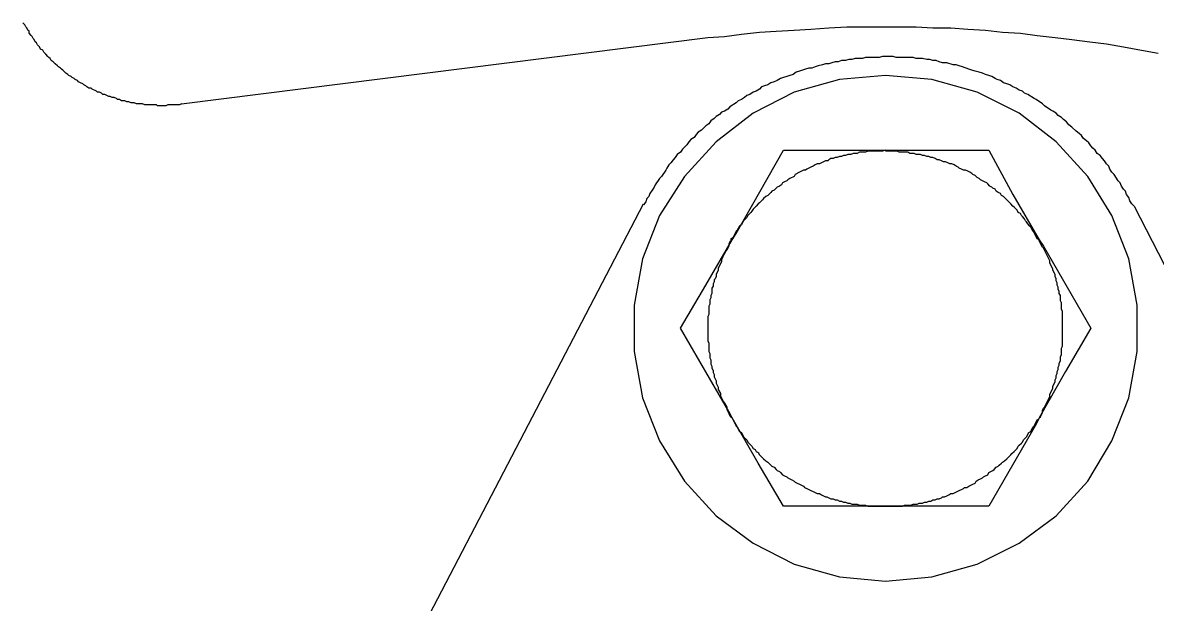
# Model space of a CAD drawing. Header units: inches. Extents: x 0 to 11, y 0.3 to 17.
# Drawn here: x 2.953 to 3.851, y 15.099 to 15.559 of the extents above; entities that cross this region are included whole.
import ezdxf

# ---------------------------------------------------------------- set-up
doc = ezdxf.new("R2010")
doc.units = ezdxf.units.IN
doc.header["$MEASUREMENT"] = 0
doc.layers.add('Layer 1', color=7, linetype='Continuous')

msp = doc.modelspace()

# ---------------------------------------------------------------- linework, layer by layer
at = {"layer": 'Layer 1', "color": 7, "lineweight": 25, "true_color": 0xffffff}
for points in [[(3.07834, 15.495), (3.07667, 15.49417), (3.0675, 15.49417), (3.06584, 15.49333), (3.05916, 15.49333), (3.05834, 15.49417), (3.04917, 15.49417), (3.0475, 15.495), (3.0425, 15.495), (3.04083, 15.49584), (3.03833, 15.49584), (3.03667, 15.49666), (3.035, 15.49666), (3.03333, 15.4975), (3.03084, 15.4975), (3.02917, 15.49833), (3.0275, 15.49833), (3.02667, 15.49917), (3.025, 15.5), (3.02334, 15.5), (3.02167, 15.50083), (3.02083, 15.50083), (3.01917, 15.50167), (3.0175, 15.5025), (3.01584, 15.5025), (3.015, 15.50334), (3.01333, 15.50416), (3.01166, 15.50416), (3.01083, 15.505), (3.0075, 15.50667), (3.00667, 15.5075), (3.005, 15.5075), (3.00334, 15.50833), (3.0025, 15.50917), (3.00083, 15.51), (3, 15.51084), (2.99833, 15.51166), (2.99666, 15.5125), (2.99584, 15.51333), (2.99417, 15.51417), (2.99333, 15.515), (2.99167, 15.51584), (2.99083, 15.51667), (2.98917, 15.5175), (2.98834, 15.51833), (2.98667, 15.51917), (2.98583, 15.52), (2.98416, 15.52167), (2.98333, 15.5225), (2.9825, 15.52334), (2.98083, 15.52417), (2.98, 15.525), (2.97833, 15.52667), (2.9775, 15.5275), (2.97666, 15.52833), (2.975, 15.52917), (2.97417, 15.53083), (2.97333, 15.53167), (2.9725, 15.5325), (2.97083, 15.53417), (2.97, 15.535), (2.96916, 15.53583), (2.96834, 15.5375), (2.96667, 15.53833), (2.96583, 15.54), (2.96417, 15.54167), (2.96333, 15.54333), (2.9625, 15.54417), (2.96167, 15.54583), (2.96084, 15.54666), (2.96, 15.54833), (2.95917, 15.54917), (2.9575, 15.55084), (2.9575, 15.5525), (2.95667, 15.55333), (2.95583, 15.555), (2.955, 15.55583), (2.95417, 15.5575), (2.95334, 15.55834), (2.9525, 15.55916)], [(3.07834, 15.495), (3.495, 15.5475), (3.50833, 15.54833), (3.52167, 15.55), (3.53583, 15.55166), (3.54917, 15.5525), (3.56333, 15.55333), (3.57667, 15.55417), (3.59083, 15.555), (3.605, 15.55583), (3.66, 15.55583), (3.67333, 15.555), (3.6875, 15.555), (3.70083, 15.55417), (3.715, 15.55333), (3.72833, 15.55166), (3.7425, 15.55084), (3.75583, 15.54917), (3.77, 15.5475), (3.78333, 15.54583), (3.7975, 15.54417), (3.81083, 15.5425), (3.82416, 15.54), (3.83833, 15.5375), (3.85166, 15.535)], [(3.8325, 15.41416), (3.83083, 15.41583), (3.82917, 15.41833), (3.82834, 15.42083), (3.82667, 15.42333), (3.82583, 15.42584), (3.82416, 15.4275), (3.8225, 15.43), (3.82167, 15.4325), (3.82, 15.43416), (3.81666, 15.43917), (3.815, 15.44084), (3.81333, 15.44333), (3.8125, 15.44583), (3.81083, 15.4475), (3.80916, 15.45), (3.8075, 15.45167), (3.80583, 15.45417), (3.80333, 15.45583), (3.80167, 15.45833), (3.8, 15.46), (3.79833, 15.46167), (3.79666, 15.46417), (3.795, 15.46583), (3.7925, 15.4675), (3.79083, 15.47), (3.78916, 15.47167), (3.78667, 15.47333), (3.78333, 15.47666), (3.78084, 15.47833), (3.77917, 15.48083), (3.77667, 15.4825), (3.775, 15.48416), (3.7725, 15.48583), (3.77083, 15.4875), (3.76833, 15.48916), (3.76667, 15.49), (3.76166, 15.49333), (3.76, 15.495), (3.755, 15.49833), (3.75334, 15.49917), (3.74833, 15.5025), (3.74584, 15.50334), (3.74417, 15.505), (3.74167, 15.50583), (3.73917, 15.5075), (3.73667, 15.50833), (3.73416, 15.51), (3.73167, 15.51084), (3.72917, 15.51166), (3.72666, 15.51333), (3.72417, 15.51417), (3.7225, 15.515), (3.72, 15.51667), (3.7175, 15.5175), (3.715, 15.51833), (3.7125, 15.51917), (3.71, 15.52), (3.70667, 15.52083), (3.70417, 15.52167), (3.70167, 15.5225), (3.69667, 15.52417), (3.69417, 15.525), (3.69166, 15.52583), (3.68917, 15.52583), (3.68416, 15.5275), (3.68083, 15.5275), (3.67833, 15.52833), (3.67584, 15.52917), (3.67333, 15.52917), (3.67083, 15.53), (3.66833, 15.53), (3.665, 15.53083), (3.66, 15.53083), (3.6575, 15.53167), (3.64417, 15.53167), (3.64167, 15.5325), (3.63333, 15.5325), (3.63083, 15.53167), (3.62, 15.53167), (3.6175, 15.53083), (3.61167, 15.53083), (3.60916, 15.53), (3.60667, 15.53), (3.60417, 15.52917), (3.60083, 15.52917), (3.59833, 15.52833), (3.59583, 15.52833), (3.59334, 15.5275), (3.59083, 15.52667), (3.58833, 15.52667), (3.58584, 15.52583), (3.5825, 15.525), (3.58, 15.52417), (3.5775, 15.52334), (3.575, 15.52334), (3.5725, 15.5225), (3.57, 15.52167), (3.5675, 15.52083), (3.565, 15.52), (3.5625, 15.51833), (3.56, 15.5175), (3.5575, 15.51667), (3.555, 15.51584), (3.5525, 15.515), (3.55, 15.51333), (3.5475, 15.5125), (3.545, 15.51166), (3.5425, 15.51), (3.54, 15.50917), (3.5375, 15.50833), (3.53583, 15.50667), (3.53333, 15.505), (3.53084, 15.50416), (3.52833, 15.5025), (3.52583, 15.50167), (3.52417, 15.5), (3.52167, 15.49833), (3.51917, 15.4975), (3.5175, 15.49584), (3.5125, 15.4925), (3.51083, 15.49083), (3.50833, 15.48916), (3.50583, 15.48834), (3.50416, 15.48667), (3.50167, 15.485), (3.5, 15.48333), (3.4975, 15.48167), (3.49584, 15.47917), (3.49333, 15.4775), (3.49, 15.47417), (3.4875, 15.4725), (3.48583, 15.47083), (3.48416, 15.46833), (3.48167, 15.46667), (3.48, 15.465), (3.47833, 15.4625), (3.475, 15.45917), (3.47333, 15.45667), (3.47083, 15.455), (3.46916, 15.4525), (3.4675, 15.45083), (3.46583, 15.44834), (3.46417, 15.44667), (3.4625, 15.44417), (3.46167, 15.4425), (3.45833, 15.4375), (3.45667, 15.43583), (3.45334, 15.43083), (3.4525, 15.42917), (3.45083, 15.42666), (3.44916, 15.42417), (3.44833, 15.42166), (3.44667, 15.42), (3.44583, 15.4175), (3.44417, 15.415)], [(3.63583, 15.5175), (3.59917, 15.51417), (3.56333, 15.50416), (3.53084, 15.4875), (3.50167, 15.465), (3.47666, 15.4375), (3.45667, 15.40667), (3.44333, 15.3725), (3.43667, 15.33584), (3.43667, 15.29917), (3.44333, 15.2625), (3.45667, 15.22833), (3.47666, 15.19667), (3.50167, 15.16917), (3.53084, 15.1475), (3.56333, 15.13083), (3.59917, 15.12084), (3.63583, 15.1175), (3.6725, 15.12084), (3.70833, 15.13083), (3.74167, 15.1475), (3.77083, 15.16917), (3.79583, 15.19667), (3.815, 15.22833), (3.82834, 15.2625), (3.835, 15.29917), (3.835, 15.33584), (3.82834, 15.3725), (3.815, 15.40667), (3.79583, 15.4375), (3.77083, 15.465), (3.74167, 15.4875), (3.70833, 15.50416), (3.6725, 15.51417), (3.63583, 15.5175)], [(3.51417, 15.3875), (3.5175, 15.3925), (3.555, 15.45833), (3.63583, 15.45833), (3.63333, 15.4575), (3.62166, 15.4575), (3.62, 15.45667), (3.615, 15.45667), (3.61334, 15.45583), (3.61, 15.45583), (3.60833, 15.455), (3.60583, 15.455), (3.60417, 15.45417), (3.6025, 15.45417), (3.60083, 15.45334), (3.59917, 15.45334), (3.5975, 15.4525), (3.59583, 15.4525), (3.59416, 15.45167), (3.5925, 15.45167), (3.59083, 15.45083), (3.59, 15.45), (3.58833, 15.45), (3.58667, 15.44916), (3.585, 15.44834), (3.58333, 15.4475), (3.58167, 15.4475), (3.58, 15.44667), (3.57834, 15.44583), (3.57667, 15.445), (3.575, 15.44417), (3.57333, 15.44333), (3.5725, 15.4425), (3.57083, 15.4425), (3.5675, 15.44084), (3.56417, 15.43917), (3.56333, 15.4375), (3.56, 15.43583), (3.55834, 15.435), (3.5575, 15.43416), (3.55583, 15.43334), (3.55417, 15.4325), (3.55333, 15.43083), (3.55167, 15.43), (3.55, 15.42917), (3.54917, 15.42833), (3.5475, 15.42666), (3.54583, 15.42584), (3.545, 15.425), (3.54333, 15.42333), (3.5425, 15.4225), (3.54083, 15.42166), (3.53916, 15.42), (3.53833, 15.41917), (3.53667, 15.4175), (3.53583, 15.41667), (3.535, 15.41583), (3.53333, 15.41416), (3.5325, 15.41333), (3.53084, 15.41167), (3.53, 15.41), (3.52917, 15.40917), (3.5275, 15.4075), (3.52667, 15.40667), (3.52583, 15.405), (3.52417, 15.40333), (3.52334, 15.4025), (3.5225, 15.40083), (3.52167, 15.39917), (3.52, 15.39834), (3.51833, 15.395), (3.5175, 15.39417), (3.515, 15.38917), (3.51333, 15.38833), (3.51333, 15.3875)], [(3.63583, 15.45833), (3.7175, 15.45833)], [(3.7575, 15.3875), (3.75583, 15.38833), (3.75334, 15.39333), (3.7525, 15.39417), (3.75167, 15.39583), (3.75083, 15.3975), (3.75, 15.39834), (3.74833, 15.4), (3.7475, 15.40167), (3.74666, 15.4025), (3.74584, 15.40417), (3.74417, 15.40583), (3.74333, 15.40667), (3.7425, 15.40833), (3.74083, 15.40917), (3.74, 15.41083), (3.73917, 15.41167), (3.7375, 15.41333), (3.73667, 15.41416), (3.735, 15.41583), (3.73416, 15.41667), (3.7325, 15.41833), (3.73167, 15.41917), (3.73, 15.42083), (3.72917, 15.42166), (3.7275, 15.4225), (3.72666, 15.42417), (3.725, 15.425), (3.72333, 15.42584), (3.7225, 15.4275), (3.72083, 15.42833), (3.72, 15.42917), (3.71834, 15.43), (3.71667, 15.43167), (3.71583, 15.4325), (3.71417, 15.43334), (3.7125, 15.43416), (3.71084, 15.435), (3.71, 15.43583), (3.70833, 15.43667), (3.70667, 15.43833), (3.705, 15.43917), (3.70417, 15.44), (3.7025, 15.44084), (3.70083, 15.44166), (3.69916, 15.4425), (3.6975, 15.4425), (3.69583, 15.44333), (3.69417, 15.44417), (3.69333, 15.445), (3.69166, 15.44583), (3.69, 15.44667), (3.68833, 15.4475), (3.68667, 15.4475), (3.685, 15.44834), (3.68334, 15.44916), (3.68167, 15.44916), (3.68, 15.45), (3.67833, 15.45083), (3.67667, 15.45083), (3.675, 15.45167), (3.67333, 15.4525), (3.67166, 15.4525), (3.67, 15.45334), (3.66833, 15.45334), (3.66667, 15.45417), (3.665, 15.45417), (3.66333, 15.455), (3.66, 15.455), (3.65833, 15.45583), (3.655, 15.45583), (3.65333, 15.45667), (3.64667, 15.45667), (3.645, 15.4575), (3.63583, 15.4575)], [(3.7175, 15.45833), (3.73667, 15.42333), (3.7575, 15.3875)], [(3.16416, 14.87916), (3.44417, 15.41583)], [(3.8325, 15.41416), (4.0275, 15.03583), (3.98083, 14.98916)], [(3.51417, 15.24666), (3.51166, 15.25167), (3.47333, 15.3175), (3.49333, 15.35166), (3.51417, 15.3875)], [(3.51417, 15.3875), (3.5125, 15.38584), (3.51166, 15.38417), (3.51166, 15.3825), (3.51, 15.37916), (3.50917, 15.37834), (3.50833, 15.37667), (3.5075, 15.375), (3.50667, 15.37333), (3.50583, 15.37166), (3.50583, 15.37), (3.50334, 15.365), (3.50334, 15.36334), (3.50167, 15.36), (3.50167, 15.35833), (3.50083, 15.35667), (3.5, 15.35583), (3.5, 15.35417), (3.49917, 15.3525), (3.49917, 15.35083), (3.49833, 15.34917), (3.49833, 15.345), (3.4975, 15.34333), (3.4975, 15.34167), (3.49666, 15.34), (3.49666, 15.33667), (3.49584, 15.335), (3.49584, 15.32834), (3.495, 15.32667), (3.495, 15.3075), (3.49584, 15.30583), (3.49584, 15.29917), (3.49666, 15.2975), (3.49666, 15.29417), (3.4975, 15.2925), (3.4975, 15.28916), (3.49833, 15.2875), (3.49833, 15.28583), (3.49917, 15.28417), (3.49917, 15.2825), (3.5, 15.28083), (3.5, 15.27917), (3.50083, 15.2775), (3.50167, 15.27583), (3.50167, 15.27417), (3.5025, 15.2725), (3.50334, 15.27083), (3.50334, 15.26917), (3.505, 15.26584), (3.505, 15.26417), (3.5075, 15.25917), (3.50833, 15.25833), (3.51, 15.255), (3.51, 15.25334), (3.51083, 15.25167), (3.51166, 15.25), (3.5125, 15.24833), (3.51333, 15.2475), (3.51417, 15.24666)], [(3.7575, 15.24666), (3.75833, 15.2475), (3.76, 15.25083), (3.76, 15.2525), (3.76083, 15.25416), (3.76166, 15.255), (3.7625, 15.25667), (3.76584, 15.26333), (3.76584, 15.265), (3.76833, 15.27), (3.76833, 15.27167), (3.77, 15.275), (3.77, 15.27667), (3.77083, 15.27833), (3.77083, 15.28), (3.77167, 15.28167), (3.77167, 15.28333), (3.7725, 15.285), (3.7725, 15.28667), (3.77334, 15.28833), (3.77334, 15.29), (3.77417, 15.29167), (3.77417, 15.295), (3.775, 15.29666), (3.775, 15.30166), (3.77583, 15.30333), (3.77583, 15.33083), (3.775, 15.3325), (3.775, 15.3375), (3.77417, 15.33917), (3.77417, 15.34333), (3.77334, 15.345), (3.77334, 15.34667), (3.7725, 15.34833), (3.7725, 15.35), (3.77167, 15.35166), (3.77167, 15.35333), (3.77083, 15.355), (3.77083, 15.35667), (3.77, 15.35833), (3.77, 15.36), (3.76833, 15.36334), (3.76833, 15.36416), (3.76584, 15.36917), (3.76584, 15.37084), (3.76083, 15.38083), (3.76, 15.38167), (3.7575, 15.38666), (3.7575, 15.3875)], [(3.7575, 15.3875), (3.76083, 15.3825), (3.79833, 15.3175)], [(3.79833, 15.3175), (3.77833, 15.28333), (3.7575, 15.24666)], [(3.51417, 15.24666), (3.5175, 15.24), (3.51833, 15.23916), (3.52, 15.23583), (3.52167, 15.235), (3.52334, 15.23167), (3.52417, 15.23083), (3.52583, 15.22917), (3.52667, 15.2275), (3.5275, 15.22666), (3.52917, 15.225), (3.53, 15.22417), (3.53084, 15.2225), (3.5325, 15.22167), (3.53333, 15.22), (3.535, 15.21917), (3.53583, 15.2175), (3.53667, 15.21667), (3.53833, 15.215), (3.53916, 15.21417), (3.54083, 15.2125), (3.5425, 15.21167), (3.54333, 15.21084), (3.545, 15.20917), (3.54583, 15.20833), (3.5475, 15.2075), (3.54917, 15.20583), (3.55, 15.205), (3.55167, 15.20417), (3.5525, 15.20334), (3.55417, 15.20167), (3.55583, 15.20083), (3.5575, 15.2), (3.55834, 15.19916), (3.56, 15.19834), (3.56167, 15.1975), (3.56333, 15.19667), (3.56417, 15.19583), (3.56584, 15.195), (3.5675, 15.19417), (3.57083, 15.1925), (3.57167, 15.19166), (3.57333, 15.19084), (3.57667, 15.18917), (3.57834, 15.18833), (3.58, 15.1875), (3.58167, 15.18667), (3.58333, 15.18667), (3.585, 15.18583), (3.58667, 15.185), (3.58833, 15.18416), (3.58917, 15.18416), (3.59083, 15.18334), (3.5925, 15.1825), (3.59416, 15.1825), (3.59583, 15.18167), (3.5975, 15.18167), (3.59917, 15.18083), (3.60083, 15.18083), (3.6025, 15.18), (3.60417, 15.18), (3.60583, 15.17917), (3.6075, 15.17917), (3.60916, 15.17833), (3.61334, 15.17833), (3.615, 15.1775), (3.62, 15.1775), (3.62166, 15.17666), (3.63583, 15.17666)], [(3.63583, 15.17666), (3.555, 15.17666), (3.535, 15.21084), (3.51417, 15.24666)], [(3.63583, 15.17666), (3.64917, 15.17666), (3.65083, 15.1775), (3.65584, 15.1775), (3.6575, 15.17833), (3.66083, 15.17833), (3.6625, 15.17917), (3.665, 15.17917), (3.66667, 15.18), (3.66833, 15.18), (3.67, 15.18083), (3.67166, 15.18083), (3.67333, 15.18167), (3.675, 15.18167), (3.67667, 15.1825), (3.67833, 15.1825), (3.68, 15.18334), (3.68083, 15.18416), (3.6825, 15.18416), (3.68416, 15.185), (3.68583, 15.18583), (3.6875, 15.18667), (3.68917, 15.18667), (3.69084, 15.1875), (3.69417, 15.18917), (3.69583, 15.19), (3.6975, 15.19084), (3.69833, 15.19166), (3.7, 15.19166), (3.70167, 15.1925), (3.70334, 15.19333), (3.705, 15.19417), (3.70667, 15.195), (3.7075, 15.19667), (3.70917, 15.1975), (3.71084, 15.19834), (3.7125, 15.19916), (3.71333, 15.2), (3.715, 15.20083), (3.71667, 15.20167), (3.7175, 15.20334), (3.71916, 15.20417), (3.72083, 15.205), (3.72167, 15.20583), (3.72333, 15.2075), (3.725, 15.20833), (3.72583, 15.20917), (3.7275, 15.21084), (3.72833, 15.21167), (3.73, 15.2125), (3.73167, 15.21417), (3.7325, 15.215), (3.73416, 15.21667), (3.735, 15.2175), (3.73583, 15.21833), (3.7375, 15.22), (3.73834, 15.22083), (3.74, 15.2225), (3.74083, 15.22417), (3.74167, 15.225), (3.74333, 15.22666), (3.74417, 15.2275), (3.745, 15.22917), (3.74666, 15.23083), (3.7475, 15.23167), (3.74917, 15.235), (3.75083, 15.23583), (3.7525, 15.23916), (3.75334, 15.24), (3.75583, 15.245), (3.7575, 15.24584)], [(3.7575, 15.24666), (3.755, 15.24167), (3.7175, 15.17666)], [(3.7175, 15.17666), (3.63583, 15.17666)]]:
    msp.add_lwpolyline(points, dxfattribs=at)

doc.saveas('drawing.dxf')
